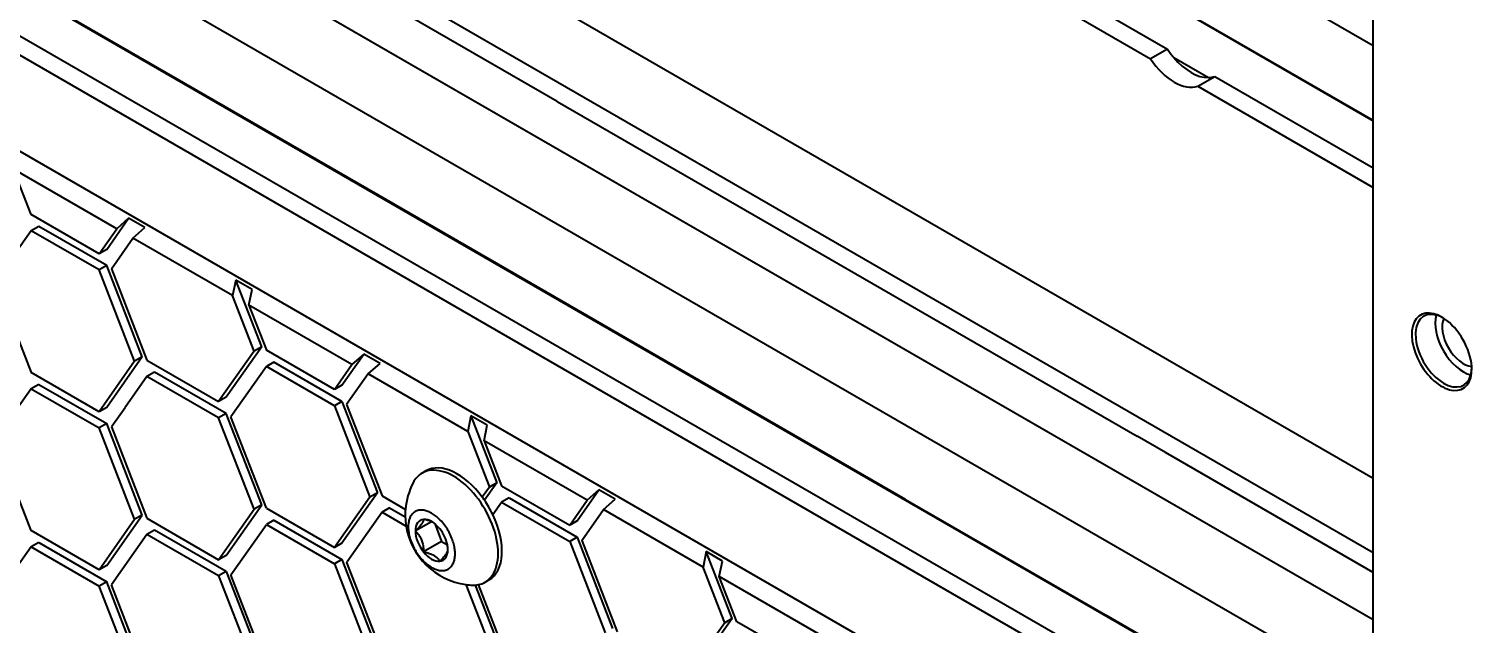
# Model space of a CAD drawing. Header units: millimetres. Extents: x 15 to 415, y 5 to 292.
# Drawn here: x 277.38 to 290.98, y 81.61 to 87.22 of the extents above; entities that cross this region are included whole.
import ezdxf

# ---------------------------------------------------------------- set-up
doc = ezdxf.new("R2010")
doc.units = ezdxf.units.MM
doc.layers.add('Geometries', color=7, linetype='Continuous')

msp = doc.modelspace()

# ---------------------------------------------------------------- linework, layer by layer
at = {"layer": 'Geometries', "linetype": 'Continuous', "lineweight": 40}
for p, q in [((282.1608, 91.6148), (290.0463, 87.0621)), ((282.6999, 90.594), (290.0463, 86.3526)), ((282.1608, 90.2778), (287.9472, 86.937)), ((282.5078, 90.2611), (288.1063, 87.0288)), ((290.0463, 82.2787), (277.2723, 89.6538)), ((282.3552, 86.5355), (277.3339, 89.4345)), ((277.0717, 89.142), (290.0463, 81.6512)), ((290.0463, 81.6459), (277.4607, 88.9122)), ((276.6738, 88.6623), (290.0463, 80.9417)), ((280.3953, 88.5549), (290.0463, 82.9829)), ((273.3276, 88.354), (288.3387, 79.6873)), ((276.2337, 88.2069), (290.0463, 80.2322)), ((280.7465, 85.6067), (276.2353, 88.2112)), ((290.0463, 79.6047), (275.6929, 87.8916)), ((275.9715, 87.9145), (290.0463, 79.7884)), ((290.0463, 87.0621), (290.0463, 87.7663)), ((288.394, 87.3118), (290.0463, 86.3578)), ((290.0463, 86.3578), (290.0463, 87.0621)), ((288.1063, 87.0288), (287.9472, 86.937)), ((288.1665, 86.9483), (288.4929, 86.7598)), ((288.394, 86.679), (288.5531, 86.7708)), ((288.394, 86.679), (290.0463, 85.725)), ((288.5531, 86.7708), (290.0463, 85.9087)), ((282.3552, 86.5355), (287.8211, 83.3797)), ((290.0463, 86.3526), (290.0463, 86.3578)), ((290.0463, 85.9087), (290.0463, 86.3526)), ((278.2043, 85.3343), (277.2327, 85.8953)), ((277.3983, 85.4696), (277.2327, 85.8953)), ((290.0463, 85.725), (290.0463, 85.9087)), ((290.0463, 85.0208), (290.0463, 85.725)), ((285.6366, 82.7834), (280.7465, 85.6067)), ((278.0395, 85.0994), (277.3983, 85.4696)), ((278.1102, 85.1402), (278.3157, 85.4333)), ((278.3157, 85.4333), (278.2043, 85.3343)), ((278.4688, 85.3449), (278.3157, 85.4333)), ((277.3983, 85.3165), (277.0629, 84.8416)), ((277.469, 85.3573), (277.3983, 85.3165)), ((278.0395, 84.9463), (277.3983, 85.3165)), ((278.1102, 84.9871), (277.469, 85.3573)), ((278.0395, 85.0994), (278.2043, 85.3343)), ((278.3573, 85.246), (278.4688, 85.3449)), ((278.1543, 84.9566), (278.3573, 85.246)), ((279.2963, 84.7039), (278.3573, 85.246)), ((278.1102, 85.1402), (278.0395, 85.0994)), ((290.0463, 82.9829), (290.0463, 85.0208)), ((278.1102, 84.9871), (278.0395, 84.9463)), ((278.3732, 84.0851), (278.0395, 84.9463)), ((278.4439, 84.126), (278.1102, 84.9871)), ((278.1543, 84.9566), (278.488, 84.0954)), ((277.0629, 84.8416), (277.3983, 83.9795)), ((279.326, 84.85), (279.2963, 84.7039)), ((279.4792, 84.7615), (279.326, 84.85)), ((279.571, 84.2203), (279.326, 84.85)), ((279.4495, 84.6154), (279.4792, 84.7615)), ((279.5002, 84.1795), (279.2963, 84.7039)), ((280.421, 84.0545), (279.4495, 84.6154)), ((279.4495, 84.6154), (279.6151, 84.1897)), ((279.571, 84.2203), (279.2356, 83.7454)), ((279.571, 84.2203), (279.5002, 84.1795)), ((278.3732, 84.0851), (278.0395, 83.6093)), ((278.4439, 84.126), (278.1102, 83.6501)), ((278.4439, 84.126), (278.3732, 84.0851)), ((278.488, 84.0954), (279.1649, 83.7046)), ((279.5002, 84.1795), (279.1649, 83.7046)), ((280.2563, 83.8195), (279.6151, 84.1897)), ((279.6858, 84.0775), (279.6151, 84.0366)), ((280.327, 83.7073), (279.6858, 84.0775)), ((280.327, 83.8604), (280.5325, 84.1534)), ((280.5325, 84.1534), (280.421, 84.0545)), ((280.6855, 84.0651), (280.5325, 84.1534)), ((280.5741, 83.9661), (280.6855, 84.0651)), ((278.0395, 83.6093), (277.3983, 83.9795)), ((278.488, 83.9423), (278.2834, 83.6505)), ((278.5587, 83.9831), (278.488, 83.9423)), ((279.1649, 83.5515), (278.488, 83.9423)), ((279.2356, 83.5923), (278.5587, 83.9831)), ((279.6151, 84.0366), (279.2797, 83.5618)), ((280.2563, 83.6664), (279.6151, 84.0366)), ((280.2563, 83.8195), (280.421, 84.0545)), ((280.5741, 83.9661), (280.3711, 83.6767)), ((281.513, 83.424), (280.5741, 83.9661)), ((277.3983, 83.8264), (277.0629, 83.3515)), ((277.469, 83.8672), (277.3983, 83.8264)), ((277.3983, 83.8264), (278.0395, 83.4562)), ((277.469, 83.8672), (278.1102, 83.497)), ((280.327, 83.8604), (280.2563, 83.8195)), ((278.1586, 83.4725), (278.2834, 83.6505)), ((279.2356, 83.7454), (279.1649, 83.7046)), ((280.327, 83.7073), (280.2563, 83.6664)), ((280.2563, 83.6664), (280.59, 82.8053)), ((280.327, 83.7073), (280.6607, 82.8461)), ((280.3711, 83.6767), (280.7048, 82.8155)), ((278.1102, 83.6501), (278.0395, 83.6093)), ((279.2356, 83.5923), (279.1649, 83.5515)), ((279.5002, 82.6894), (279.1649, 83.5515)), ((279.571, 82.7302), (279.2356, 83.5923)), ((279.6151, 82.6996), (279.2797, 83.5618)), ((281.5428, 83.5701), (281.513, 83.424)), ((281.696, 83.4817), (281.5428, 83.5701)), ((281.5428, 83.5701), (281.7877, 82.9404)), ((278.1102, 83.497), (278.0395, 83.4562)), ((278.3732, 82.595), (278.0395, 83.4562)), ((278.4439, 82.6358), (278.1102, 83.497)), ((278.1586, 83.4725), (278.1543, 83.4664)), ((278.1543, 83.4664), (278.488, 82.6053)), ((281.513, 83.424), (281.717, 82.8996)), ((281.6663, 83.3355), (281.696, 83.4817)), ((288.0895, 83.2247), (287.8211, 83.3797)), ((277.3983, 82.4894), (277.0629, 83.3515)), ((282.6378, 82.7746), (281.6663, 83.3355)), ((281.6663, 83.3355), (281.8318, 82.9099)), ((290.0463, 82.095), (288.0895, 83.2247)), ((281.1183, 83.0515), (281.0819, 83.0305)), ((290.0463, 82.2787), (290.0463, 82.9829)), ((280.6607, 82.8461), (280.327, 82.3702)), ((280.6607, 82.8461), (280.59, 82.8053)), ((281.717, 82.8996), (281.6496, 82.8042)), ((281.7877, 82.9404), (281.6706, 82.7746)), ((281.7877, 82.9404), (281.717, 82.8996)), ((281.8318, 82.9099), (282.4731, 82.5397)), ((282.5438, 82.5805), (282.7493, 82.8736)), ((282.7493, 82.8736), (282.6378, 82.7746)), ((282.9023, 82.7852), (282.7493, 82.8736)), ((279.2356, 82.2553), (279.571, 82.7302)), ((279.571, 82.7302), (279.5002, 82.6894)), ((279.6151, 82.6996), (280.2563, 82.3294)), ((280.59, 82.8053), (280.2563, 82.3294)), ((280.7048, 82.8155), (280.9252, 82.6883)), ((280.7755, 82.7033), (280.7048, 82.6624)), ((280.7755, 82.7033), (280.9232, 82.6179)), ((281.7488, 82.6391), (281.8318, 82.7568)), ((281.9026, 82.7976), (281.8318, 82.7568)), ((281.8318, 82.7568), (282.4731, 82.3866)), ((281.9026, 82.7976), (282.5438, 82.4274)), ((282.4731, 82.5397), (282.6378, 82.7746)), ((282.7908, 82.6863), (282.9023, 82.7852)), ((285.6366, 82.7834), (287.5234, 81.694)), ((278.0395, 82.1192), (278.3732, 82.595)), ((278.1102, 82.16), (278.4439, 82.6358)), ((278.4439, 82.6358), (278.3732, 82.595)), ((278.488, 82.6053), (279.1649, 82.2145)), ((279.1649, 82.2145), (279.5002, 82.6894)), ((279.6858, 82.5874), (279.6151, 82.5465)), ((279.6858, 82.5874), (280.327, 82.2172)), ((280.7048, 82.6624), (280.3754, 82.1927)), ((280.7048, 82.6624), (280.9311, 82.5318)), ((281.1705, 82.5728), (281.019, 82.4854)), ((282.5438, 82.5805), (282.4731, 82.5397)), ((282.5879, 82.3968), (282.7908, 82.6863)), ((283.7298, 82.1441), (282.7908, 82.6863)), ((278.0395, 82.1192), (277.3983, 82.4894)), ((278.488, 82.4522), (278.1543, 81.9763)), ((278.5587, 82.493), (278.488, 82.4522)), ((279.1649, 82.0614), (278.488, 82.4522)), ((279.2356, 82.1022), (278.5587, 82.493)), ((279.2797, 82.0717), (279.6151, 82.5465)), ((279.6151, 82.5465), (280.2563, 82.1763)), ((281.2006, 82.5543), (281.2657, 82.3863)), ((282.5438, 82.4274), (282.4731, 82.3866)), ((282.5438, 82.4274), (282.8775, 81.5662)), ((277.3983, 82.3363), (277.0629, 81.8614)), ((277.469, 82.3771), (277.3983, 82.3363)), ((277.3983, 82.3363), (278.0395, 81.9661)), ((277.469, 82.3771), (278.1102, 82.0069)), ((280.327, 82.3702), (280.2563, 82.3294)), ((281.2657, 82.3863), (281.0956, 82.2881)), ((281.2657, 82.3863), (281.3205, 82.3547)), ((282.4731, 82.3866), (282.8068, 81.5254)), ((282.5879, 82.3968), (282.9216, 81.5357)), ((283.7596, 82.2903), (283.7298, 82.1441)), ((283.9128, 82.2018), (283.7596, 82.2903)), ((284.0045, 81.6606), (283.7596, 82.2903)), ((278.1102, 82.16), (278.0395, 82.1192)), ((279.2356, 82.2553), (279.1649, 82.2145)), ((280.327, 82.2172), (280.2563, 82.1763)), ((280.2563, 82.1763), (280.59, 81.3152)), ((280.327, 82.2172), (280.6607, 81.356)), ((280.3711, 82.1866), (280.3754, 82.1927)), ((280.3711, 82.1866), (280.7048, 81.3254)), ((283.883, 82.0557), (283.9128, 82.2018)), ((290.0463, 82.095), (290.0463, 82.2787)), ((279.2356, 82.1022), (279.1649, 82.0614)), ((279.1649, 82.0614), (279.5002, 81.1993)), ((279.2356, 82.1022), (279.571, 81.2401)), ((279.6151, 81.2095), (279.2797, 82.0717)), ((281.6756, 82.0021), (281.7121, 82.0231)), ((283.9338, 81.6198), (283.7298, 82.1441)), ((284.8546, 81.4948), (283.883, 82.0557)), ((284.0486, 81.63), (283.883, 82.0557)), ((290.0463, 81.6512), (290.0463, 82.095)), ((278.1102, 82.0069), (278.0395, 81.9661)), ((278.3732, 81.1049), (278.0395, 81.9661)), ((278.4439, 81.1457), (278.1102, 82.0069)), ((278.488, 81.1152), (278.1543, 81.9763)), ((281.4952, 81.9799), (281.717, 81.4095)), ((281.5837, 81.9748), (281.7877, 81.4503)), ((281.8318, 81.4198), (281.6143, 81.979)), ((283.9338, 81.6198), (283.5984, 81.1449)), ((284.0045, 81.6606), (283.6691, 81.1857)), ((284.0045, 81.6606), (283.9338, 81.6198)), ((284.6898, 81.2598), (284.0486, 81.63)), ((287.5234, 81.694), (290.0463, 80.2375)), ((290.0463, 81.6459), (290.0463, 81.6512)), ((290.0463, 80.9417), (290.0463, 81.6459))]:
    msp.add_line(p, q, dxfattribs=at)
at = {"layer": 'Geometries', "linetype": 'Continuous', "lineweight": 40, "flags": 128}
for points in [[(281.3931, 82.2694), (281.3929, 82.2797), (281.3924, 82.2903), (281.3915, 82.3013), (281.3902, 82.3126), (281.3884, 82.3242), (281.3864, 82.3359), (281.3839, 82.3478), (281.3809, 82.36), (281.3776, 82.3723), (281.3733, 82.3865), (281.3684, 82.4009), (281.363, 82.4153), (281.3571, 82.4298), (281.3506, 82.4443), (281.3437, 82.4588), (281.3363, 82.4731), (281.3284, 82.4872), (281.3201, 82.5011), (281.3114, 82.5147), (281.3024, 82.5279), (281.2931, 82.5407), (281.2835, 82.5531), (281.2736, 82.565), (281.2636, 82.5764), (281.2535, 82.5873), (281.2443, 82.5965), (281.2351, 82.6052), (281.2258, 82.6135), (281.2166, 82.6212), (281.2074, 82.6285), (281.1985, 82.6351), (281.1896, 82.6413), (281.1808, 82.647), (281.1721, 82.6521), (281.1633, 82.657), (281.1544, 82.6616), (281.1453, 82.6657), (281.1362, 82.6695), (281.127, 82.6728), (281.1179, 82.6756), (281.1089, 82.678), (281.0998, 82.6799), (281.0908, 82.6812), (281.0807, 82.6821), (281.0706, 82.6822), (281.0608, 82.6817), (281.0512, 82.6804), (281.0419, 82.6783), (281.0329, 82.6755), (281.0242, 82.6719), (281.0159, 82.6676), (281.008, 82.6626), (281.0006, 82.6569), (280.9936, 82.6505), (280.9872, 82.6434), (280.9812, 82.6357), (280.9758, 82.6275), (280.971, 82.6188), (280.9667, 82.6095), (280.9633, 82.6009), (280.9603, 82.592), (280.9578, 82.5828), (280.9557, 82.5733), (280.954, 82.5637), (280.9527, 82.5541), (280.9519, 82.5443), (280.9513, 82.5345), (280.9512, 82.5246), (280.9513, 82.5143), (280.9519, 82.5036), (280.9528, 82.4927), (280.9541, 82.4814), (280.9558, 82.4698), (280.9579, 82.4581), (280.9604, 82.4462), (280.9633, 82.434), (280.9667, 82.4217), (280.971, 82.4075), (280.9758, 82.3931), (280.9812, 82.3787), (280.9872, 82.3642), (280.9936, 82.3497), (281.0006, 82.3352), (281.008, 82.3209), (281.0159, 82.3068), (281.0242, 82.2929), (281.0329, 82.2793), (281.0419, 82.2661), (281.0512, 82.2532), (281.0608, 82.2408), (281.0706, 82.2289), (281.0807, 82.2176), (281.0908, 82.2067), (281.1, 82.1975), (281.1092, 82.1888), (281.1184, 82.1805), (281.1277, 82.1727), (281.1368, 82.1655), (281.1458, 82.1589), (281.1547, 82.1527), (281.1635, 82.147), (281.1721, 82.1418), (281.181, 82.137), (281.1899, 82.1324), (281.1989, 82.1282), (281.2081, 82.1245), (281.2173, 82.1212), (281.2263, 82.1183), (281.2354, 82.116), (281.2445, 82.1141), (281.2535, 82.1128), (281.2636, 82.1119), (281.2736, 82.1117), (281.2835, 82.1123), (281.2931, 82.1136), (281.3024, 82.1157), (281.3114, 82.1185), (281.3201, 82.1221), (281.3284, 82.1264), (281.3363, 82.1314), (281.3437, 82.1371), (281.3506, 82.1435), (281.3571, 82.1506), (281.363, 82.1583), (281.3684, 82.1665), (281.3733, 82.1752), (281.3776, 82.1845), (281.381, 82.1931), (281.3839, 82.202), (281.3865, 82.2112), (281.3886, 82.2207), (281.3903, 82.2303), (281.3915, 82.2399), (281.3924, 82.2497), (281.3929, 82.2595), (281.3931, 82.2694)], [(281.0956, 82.5943), (281.0955, 82.5911), (281.0951, 82.588), (281.0944, 82.5847), (281.0935, 82.5814), (281.0924, 82.5781), (281.0911, 82.5746), (281.0891, 82.5703), (281.0868, 82.5659), (281.0842, 82.5614), (281.0812, 82.5566), (281.0778, 82.5517), (281.0741, 82.5465), (281.0699, 82.5411), (281.0654, 82.5354), (281.0604, 82.5294), (281.0549, 82.5231), (281.0499, 82.5176), (281.0446, 82.5118), (281.0389, 82.5057), (281.0328, 82.4993), (281.0261, 82.4925), (281.019, 82.4854)], [(281.1536, 82.5793), (281.1516, 82.58), (281.1435, 82.5826), (281.135, 82.5851), (281.126, 82.5875), (281.1164, 82.5899), (281.1063, 82.5921), (281.0956, 82.5943)], [(281.1706, 82.5729), (281.1695, 82.5733), (281.1608, 82.5767), (281.1536, 82.5793)], [(281.1826, 82.5673), (281.1776, 82.5697), (281.1706, 82.5729)], [(281.019, 82.4854), (281.0261, 82.4781), (281.0328, 82.4709), (281.0389, 82.4637), (281.0446, 82.4566), (281.0499, 82.4495), (281.0549, 82.4424), (281.0604, 82.4339), (281.0654, 82.4252), (281.0699, 82.4165), (281.0741, 82.4076), (281.0778, 82.3986), (281.0812, 82.3893), (281.0842, 82.3798), (281.0868, 82.3699), (281.0891, 82.3598), (281.0911, 82.3492), (281.0924, 82.34), (281.0935, 82.3305), (281.0944, 82.3206), (281.0951, 82.3102), (281.0955, 82.2994), (281.0956, 82.2881)], [(281.2487, 82.1997), (281.2558, 82.2069), (281.2624, 82.2136), (281.2685, 82.2201), (281.2743, 82.2261), (281.2796, 82.2319), (281.2845, 82.2375), (281.29, 82.2438), (281.295, 82.2497), (281.2996, 82.2554), (281.3037, 82.2608), (281.3075, 82.266), (281.3108, 82.2709), (281.3138, 82.2757), (281.3165, 82.2803), (281.3188, 82.2847), (281.3207, 82.2889), (281.3221, 82.2924), (281.3232, 82.2958), (281.3241, 82.2991), (281.3247, 82.3023), (281.325, 82.3044)], [(281.325, 82.3044), (281.3251, 82.3055), (281.3252, 82.3086)], [(281.0956, 82.2881), (281.1063, 82.2859), (281.1164, 82.2837), (281.126, 82.2814), (281.135, 82.2789), (281.1435, 82.2764), (281.1516, 82.2738), (281.1608, 82.2706), (281.1695, 82.2671), (281.1776, 82.2635), (281.1853, 82.2597), (281.1926, 82.2557)], [(281.1926, 82.2557), (281.1996, 82.2515), (281.2061, 82.2471), (281.2124, 82.2424), (281.2183, 82.2374), (281.224, 82.2321), (281.2285, 82.2274), (281.2328, 82.2224), (281.237, 82.2172), (281.241, 82.2117), (281.2449, 82.2059), (281.2487, 82.1997)]]:
    msp.add_lwpolyline(points, dxfattribs=at)
at = {"layer": 'Geometries', "linetype": 'Continuous', "lineweight": 40}
for start, end in [(152.52098, 175.35096), (175.35096, 181.45247), (181.45247, 188.96135), (188.96135, 262.28611), (262.28611, 267.47901)]:
    msp.add_arc((281.5839, 82.6347), 0.6608, start, end, dxfattribs=at)
for centre, major_axis, ratio, start_param, end_param in [((288.1706, 87.1244), (0.25, -0.433), 0.5773503, 4.813706, 6.1818683), ((288.3297, 87.2162), (-0.25, 0.433), 0.5773503, 1.6721134, 1.8764916), ((288.3297, 87.2162), (-0.25, 0.433), 0.5773503, 1.8764916, 2.8358974), ((288.3297, 87.2162), (-0.25, 0.433), 0.5773503, 2.8358974, 3.0402756), ((290.6915, 84.1747), (0.2, -0.3464), 0.5773503, 2.3244294, 7.1003484), ((290.7092, 84.185), (-0.1875, 0.3248), 0.5773503, 5.7653795, 8.6393798), ((290.8948, 84.2921), (-0.1875, 0.3248), 0.5773503, 0.5178058, 2.6237869), ((290.7092, 84.185), (-0.1875, 0.3248), 0.5773503, 5.530583, 5.7653795), ((290.8948, 84.2921), (-0.1406, 0.2436), 0.5773503, 0.3780362, 2.7635564), ((290.6915, 84.1747), (0.2, -0.3464), 0.5773503, 2.2829668, 2.3244294), ((290.6915, 84.1747), (0.2, -0.3464), 0.5773503, 0.8586259, 2.2829668), ((290.7092, 84.185), (-0.1875, 0.3248), 0.5773503, 2.3561945, 3.6593984), ((290.7092, 84.185), (-0.1875, 0.3248), 0.5773503, 3.6593984, 3.8941948), ((290.6915, 84.1747), (0.2, -0.3464), 0.5773503, 0.8171631, 0.8586259), ((281.3787, 82.5163), (0.2969, -0.5142), 0.5773502, 0, 3.1415927), ((281.4152, 82.5373), (0.2969, -0.5142), 0.5773502, 1.7637997, 3.1415927), ((281.3787, 82.5163), (0.2969, -0.5142), 0.5773502, 3.1415927, 3.4943092), ((281.4152, 82.5373), (0.2969, -0.5142), 0.5773502, 1.7021851, 1.7637997), ((281.4152, 82.5373), (0.2969, -0.5142), 0.5773502, 1.4380139, 1.7021851), ((281.1721, 82.397), (0.1083, -0.1875), 0.5773502, 2.8797933, 3.9269909), ((281.1721, 82.397), (0.1083, -0.1875), 0.5773502, 2.2881813, 2.8797933), ((281.1721, 82.397), (0.1083, -0.1875), 0.5773502, 2.169344, 2.2881813), ((281.4152, 82.5373), (0.2969, -0.5142), 0.5773502, 0, 1.4380139), ((281.1721, 82.397), (0.1083, -0.1875), 0.5773502, 3.9269909, 4.9741884), ((281.1721, 82.397), (0.1083, -0.1875), 0.5773502, 1.8325958, 2.169344), ((281.1721, 82.397), (0.1083, -0.1875), 0.5773502, 1.0333036, 1.8325958), ((281.1721, 82.397), (0.1083, -0.1875), 0.5773502, 6.021386, 7.0685835), ((281.1721, 82.397), (0.1083, -0.1875), 0.5773502, 0.7853982, 1.0333036), ((281.1721, 82.397), (0.1083, -0.1875), 0.5773502, 4.9741884, 6.021386), ((281.3787, 82.5163), (0.2969, -0.5142), 0.5773502, 5.9304688, 6.0077784), ((281.3787, 82.5163), (0.2969, -0.5142), 0.5773502, 6.0077784, 6.0934694), ((281.3787, 82.5163), (0.2969, -0.5142), 0.5773502, 6.0934694, 6.2831853)]:
    msp.add_ellipse(centre, major_axis=major_axis, ratio=ratio, start_param=start_param, end_param=end_param, dxfattribs=at)

doc.saveas('drawing.dxf')
